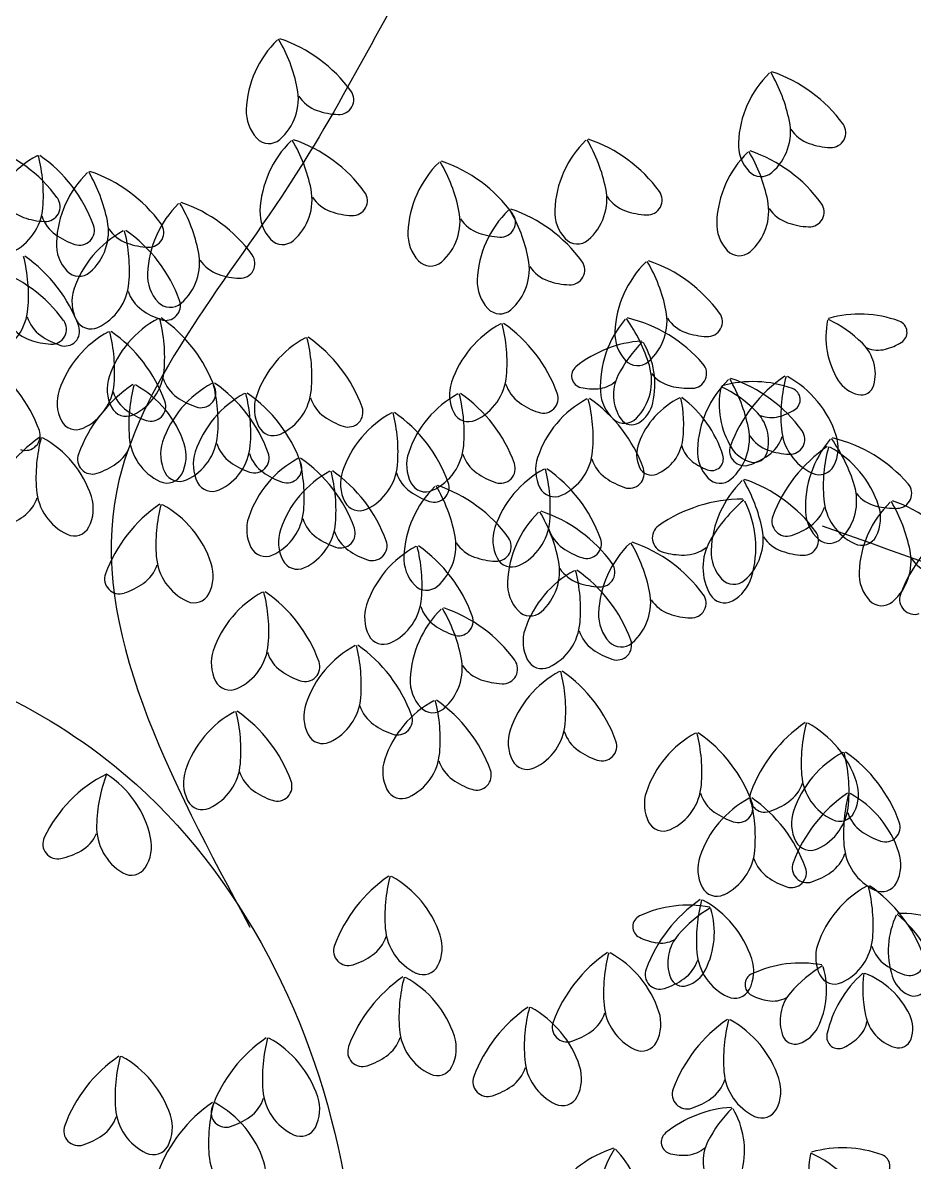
# Model space of a CAD drawing. Header units: millimetres. Extents: x 87938 to 265635, y 330093 to 434310.
# Drawn here: x 133716 to 134434, y 387982 to 388899 of the extents above; entities that cross this region are included whole.
import ezdxf

# ---------------------------------------------------------------- set-up
doc = ezdxf.new("R2010")
doc.units = ezdxf.units.MM

# ---------------------------------------------------------------- blocks, each defined once
blk = doc.blocks.new('A$C375B4AEE')
for centre, radius, start, end in [((5508.73, 7302.58), 83.66, 134.42454, 177.57232), ((5341.88, 7298.45), 126.82, 11.36043, 30.49322), ((5414.52, 7252.25), 117.21, 36.00495, 71.28068), ((5904.72, 7276.01), 83.66, 134.42454, 177.57232), ((5737.87, 7271.87), 126.82, 11.36042, 30.49322), ((5810.51, 7225.68), 117.21, 36.00493, 71.28068), ((5423.69, 7314.88), 43.37, 310.98196, 11.36043), ((5499.69, 7314.14), 11.93, 267.07529, 36.0051), ((5491.92, 7333.4), 29.57, 213.78339, 250.62307), ((5456.89, 7304.78), 31.77, 177.57225, 222.98777), ((5501.64, 7361.05), 58.87, 250.6231, 267.51029), ((5819.68, 7288.31), 43.37, 310.98192, 11.36044), ((5895.68, 7287.57), 11.93, 267.07549, 36.0051), ((5887.91, 7306.83), 29.57, 213.78339, 250.62307), ((5178.28, 7166.12), 117.21, 36.00495, 71.28067), ((5443.39, 7292.2), 13.32, 222.9877, 310.98187), ((5519.76, 7221.26), 83.66, 134.42454, 177.57232), ((5352.9, 7217.12), 126.82, 11.36043, 30.49322), ((5425.54, 7170.92), 117.21, 36.00495, 71.28068), ((5756.93, 7221.75), 83.66, 134.42454, 177.57232), ((5590.07, 7217.61), 126.82, 11.36042, 30.49322), ((5662.71, 7171.41), 117.21, 36.00493, 71.28068), ((5852.88, 7278.21), 31.77, 177.57225, 222.98777), ((5897.63, 7334.47), 58.87, 250.6231, 267.51029), ((5296.51, 7195.33), 83.66, 118.34453, 161.49243), ((5135.04, 7237.57), 126.82, 355.28042, 14.41331), ((5192.04, 7173.06), 117.21, 19.92504, 55.20071), ((5887.24, 7212.17), 83.66, 134.42454, 177.57232), ((5720.38, 7208.03), 126.82, 11.36042, 30.49322), ((5793.03, 7161.84), 117.21, 36.00493, 71.28068), ((5261.7, 7145.4), 117.21, 36.00494, 71.28067), ((5638.8, 7203.89), 83.66, 134.42454, 177.57232), ((5471.94, 7199.76), 126.82, 11.36043, 30.49322), ((5544.58, 7153.56), 117.21, 36.00493, 71.28068), ((5839.39, 7265.63), 13.32, 222.9877, 310.982), ((5355.92, 7195.74), 83.66, 134.42454, 177.57232), ((5189.06, 7191.6), 126.82, 11.36043, 30.49322), ((5434.71, 7233.56), 43.37, 310.98196, 11.36043), ((5510.71, 7232.82), 11.93, 267.07529, 36.0051), ((5671.89, 7234.05), 43.37, 310.98192, 11.36044), ((5747.88, 7233.31), 11.93, 267.07549, 36.0051), ((5255.68, 7247.28), 29.57, 213.78339, 250.62311), ((5263.45, 7228.02), 11.93, 267.07539, 36.00505), ((5429.25, 7170.71), 83.66, 134.42454, 177.57232), ((5262.39, 7166.57), 126.82, 11.36043, 30.49322), ((5335.03, 7120.37), 117.21, 36.00495, 71.28068), ((5502.94, 7252.08), 29.57, 213.78339, 250.62307), ((5740.11, 7252.57), 29.57, 213.78339, 250.62307), ((5802.2, 7224.47), 43.37, 310.98192, 11.36044), ((5878.2, 7223.73), 11.93, 267.07549, 36.0051), ((5218.2, 7230.7), 43.37, 294.90209, 355.28059), ((5288.89, 7229.6), 29.57, 197.70322, 234.54325), ((5467.91, 7223.46), 31.77, 177.57225, 222.98777), ((5512.66, 7279.72), 58.87, 250.6231, 267.51029), ((5553.75, 7216.19), 43.37, 310.98196, 11.36043), ((5694.62, 7165.45), 83.66, 134.42454, 177.57232), ((5629.75, 7215.45), 11.93, 267.07549, 36.0051), ((5527.76, 7161.31), 126.82, 11.36042, 30.49322), ((5600.4, 7115.12), 117.21, 36.00493, 71.28068), ((5705.08, 7223.94), 31.77, 177.57225, 222.98777), ((5749.83, 7280.21), 58.87, 250.6231, 267.51029), ((5870.43, 7242.99), 29.57, 213.78339, 250.62307), ((5265.4, 7274.92), 58.87, 250.62308, 267.51029), ((5291.02, 7208.94), 11.93, 250.9955, 19.92456), ((5270.87, 7208.04), 43.37, 310.98194, 11.36044), ((5346.87, 7207.3), 11.93, 267.07529, 36.0051), ((5621.98, 7234.72), 29.57, 213.78339, 250.62307), ((5835.4, 7214.37), 31.77, 177.57225, 222.98777), ((5880.15, 7270.63), 58.87, 250.6231, 267.51029), ((5305.89, 7253.47), 58.87, 234.54318, 251.43035), ((5365.8, 7134.82), 83.66, 118.34456, 161.49233), ((5339.1, 7226.56), 29.57, 213.78339, 250.62307), ((5204.33, 7177.06), 126.82, 355.28049, 14.41327), ((5261.33, 7112.55), 117.21, 19.92496, 55.20071), ((5454.42, 7210.88), 13.32, 222.9877, 310.98187), ((5586.95, 7206.09), 31.77, 177.57225, 222.98777), ((5631.7, 7262.36), 58.87, 250.6231, 267.51029), ((5691.59, 7211.37), 13.32, 222.9877, 310.982), ((5304.07, 7197.94), 31.77, 177.57225, 222.98775), ((5348.82, 7254.2), 58.87, 250.6231, 267.51029), ((5821.9, 7201.79), 13.32, 222.9877, 310.982), ((5123.1, 7156.37), 126.82, 355.28042, 14.41331), ((5180.11, 7091.86), 117.21, 19.92504, 55.20071), ((5344.2, 7183.01), 43.37, 310.98196, 11.36043), ((5412.43, 7201.53), 29.57, 213.78339, 250.62307), ((5420.2, 7182.27), 11.93, 267.07529, 36.0051), ((5573.46, 7193.51), 13.32, 222.9877, 310.98187), ((5609.58, 7177.75), 43.37, 310.98192, 11.36044), ((5685.58, 7177.01), 11.93, 267.07549, 36.0051), ((5805.36, 7123.77), 83.66, 134.42454, 177.57232), ((5638.5, 7119.63), 126.82, 11.36042, 30.49322), ((5711.14, 7073.44), 117.21, 36.00493, 71.28068), ((5183.37, 7067.43), 117.21, 36.00495, 71.28067), ((5290.58, 7185.36), 13.32, 222.98764, 310.98187), ((5377.4, 7172.91), 31.77, 177.57225, 222.98777), ((5677.8, 7196.27), 29.57, 213.78339, 250.62307), ((5287.49, 7170.2), 43.37, 294.90199, 355.28048), ((5422.15, 7229.17), 58.87, 250.6231, 267.51029), ((5642.78, 7167.65), 31.77, 177.57225, 222.98777), ((5687.53, 7223.91), 58.87, 250.6231, 267.51029), ((5316.59, 7151.29), 31.77, 161.49231, 206.90783), ((5358.18, 7169.09), 29.57, 197.70338, 234.54317), ((5363.91, 7160.33), 13.32, 222.9877, 310.98187), ((5360.31, 7148.43), 11.93, 250.99544, 19.92491), ((5206.27, 7149.5), 43.37, 294.90209, 355.28059), ((5276.96, 7148.4), 29.57, 197.70322, 234.54325), ((5394.15, 7064.48), 83.66, 118.34458, 161.49233), ((5375.18, 7192.96), 58.87, 234.54314, 251.43035), ((5232.67, 7106.71), 126.82, 355.28042, 14.41331), ((5289.68, 7042.21), 117.21, 19.92496, 55.20075), ((5629.28, 7155.07), 13.32, 222.9877, 310.982), ((5793.69, 7083.04), 83.66, 139.51571, 182.66358), ((5627.86, 7064.11), 126.82, 16.4517, 35.58445), ((5704.32, 7024.54), 117.21, 41.09621, 76.37193), ((5720.32, 7136.07), 43.37, 310.98192, 11.36044), ((5788.54, 7154.59), 29.57, 213.78339, 250.62307), ((5796.32, 7135.33), 11.93, 267.07549, 36.0051), ((5849.85, 7045.65), 101.45, 45.50617, 64.63895), ((5918.69, 7047.69), 93.77, 70.15067, 105.42638), ((5260.77, 7148.58), 29.57, 213.78339, 250.62311), ((5268.55, 7129.32), 11.93, 267.07539, 36.00505), ((5279.09, 7127.74), 11.93, 250.9955, 19.92456), ((5300.14, 7142.94), 13.32, 206.90771, 294.90201), ((5669.65, 7060.11), 83.66, 118.34458, 161.49233), ((5508.17, 7102.35), 126.82, 355.28042, 14.4133), ((5565.18, 7037.84), 117.21, 19.92496, 55.20076), ((5958.47, 7123.32), 66.93, 168.57024, 211.71799), ((5947.29, 7126.91), 9.54, 301.22118, 70.15083), ((5270.5, 7176.23), 58.87, 250.62308, 267.51029), ((5293.95, 7172.27), 58.87, 234.54318, 251.43035), ((5353.87, 7053.62), 83.66, 118.34456, 161.49233), ((5192.39, 7095.86), 126.82, 355.28049, 14.41327), ((5249.4, 7031.36), 117.21, 19.92496, 55.20071), ((5512.6, 7048.91), 83.66, 118.34458, 161.49233), ((5351.13, 7091.15), 126.82, 355.28049, 14.4133), ((5408.13, 7026.64), 117.21, 19.92497, 55.20075), ((5749.33, 7026.23), 93.77, 93.63959, 128.91535), ((5753.52, 7125.97), 31.77, 177.57225, 222.98777), ((5815.06, 7046.8), 101.45, 134.42703, 153.55984), ((5798.27, 7182.24), 58.87, 250.6231, 267.51029), ((5927.52, 7158.84), 47.1, 284.76876, 301.65598), ((5687.03, 7084.72), 66.93, 347.34795, 30.49576), ((5896.64, 7093.27), 34.69, 345.12767, 45.50619), ((5933.49, 7136.17), 23.65, 247.9292, 284.76879), ((5148.43, 7007.85), 117.21, 19.92497, 55.2007), ((5740.02, 7113.39), 13.32, 222.9877, 310.982), ((5783.66, 7093.75), 11.93, 272.16668, 41.09577), ((5315.84, 7099.85), 43.37, 294.902, 355.28059), ((5591.34, 7095.49), 43.37, 294.90199, 355.28059), ((5696.42, 7091.77), 9.54, 128.91528, 257.8448), ((5755.28, 7076.52), 34.69, 153.5598, 213.93834), ((5707.9, 7087.74), 43.37, 316.07318, 16.45177), ((5774.21, 7112.24), 29.57, 218.87448, 255.71437), ((5924.71, 6994.86), 117.21, 124.40989, 159.68567), ((5982.16, 7058.98), 126.82, 165.19739, 184.33018), ((5820.4, 7017.84), 83.66, 18.11828, 61.26612), ((5399.99, 6988.14), 117.21, 124.40991, 159.68568), ((5275.56, 7089), 43.37, 294.90199, 355.28048), ((5344.94, 7080.95), 31.77, 161.49233, 206.90784), ((5457.43, 7052.26), 126.82, 165.1974, 184.33018), ((5295.67, 7011.11), 83.66, 18.11828, 61.2661), ((5437.14, 7012.07), 83.66, 118.34458, 161.49233), ((5386.53, 7098.75), 29.57, 197.70322, 234.54306), ((5388.66, 7078.09), 11.93, 250.99547, 19.92529), ((5275.67, 7054.31), 126.82, 355.28049, 14.41331), ((5332.67, 6989.8), 117.21, 19.92497, 55.2007), ((5620.44, 7076.58), 31.77, 161.49231, 206.90783), ((5662.03, 7094.39), 29.57, 197.70353, 234.54308), ((5704.68, 7128.41), 47.1, 257.40999, 274.29716), ((5706.43, 7105.03), 23.65, 274.29717, 311.13694), ((5781.44, 7140.64), 58.87, 255.71431, 272.60155), ((5871.73, 7029.09), 83.66, 134.4245, 177.57227), ((5872.53, 7069.04), 66.93, 168.57024, 211.71799), ((5763.92, 6991.37), 101.45, 45.50617, 64.63895), ((5832.76, 6993.41), 93.77, 70.15067, 105.42638), ((5704.87, 7024.95), 126.82, 11.36046, 30.49319), ((5777.51, 6978.76), 117.21, 36.00495, 71.28066), ((5923.16, 7101.49), 25.42, 211.71799, 257.13342), ((5919.87, 7087.1), 10.66, 257.13363, 345.12756), ((5304.66, 7070.1), 31.77, 161.49233, 206.90783), ((5346.25, 7087.9), 29.57, 197.70338, 234.54317), ((5403.53, 7122.62), 58.87, 234.54309, 251.43035), ((5463.44, 7003.97), 83.66, 118.34456, 161.49233), ((5301.96, 7046.21), 126.82, 355.28049, 14.41327), ((5358.97, 6981.7), 117.21, 19.92496, 55.20071), ((5463.4, 7065.38), 31.77, 161.49233, 206.90783), ((5434.3, 7084.28), 43.37, 294.90201, 355.28059), ((5504.98, 7083.18), 29.57, 197.70351, 234.54308), ((5635.17, 7003.61), 83.66, 118.34458, 161.49233), ((5473.69, 7045.85), 126.82, 355.28049, 14.4133), ((5530.7, 6981.34), 117.21, 19.92496, 55.20071), ((5738.94, 6999.61), 83.66, 118.34456, 161.49232), ((5664.16, 7073.73), 11.93, 250.99557, 19.92527), ((5577.46, 7041.85), 126.82, 355.28049, 14.41327), ((5634.47, 6977.34), 117.21, 19.92497, 55.2007), ((5741.86, 7080.62), 31.77, 182.66365, 228.07889), ((5803.5, 7014.03), 66.93, 116.13139, 159.27917), ((5675.72, 7052.78), 101.45, 353.06726, 12.20006), ((5719.3, 6999.45), 93.77, 17.71175, 52.98748), ((5861.36, 7072.63), 9.54, 301.22118, 70.15083), ((5328.49, 7072.6), 13.32, 206.90799, 294.90205), ((5363.24, 7111.77), 58.87, 234.54314, 251.43035), ((5348.38, 7067.24), 11.93, 250.99544, 19.92491), ((5507.12, 7062.52), 11.93, 250.99547, 19.92527), ((5679.03, 7118.25), 58.87, 234.54309, 251.43035), ((5727.53, 7075.63), 25.42, 301.93259, 347.34791), ((5810.71, 7039), 34.69, 345.12767, 45.50619), ((5841.59, 7104.56), 47.1, 284.76876, 301.65598), ((5288.21, 7061.75), 13.32, 206.90767, 294.90201), ((5521.98, 7107.05), 58.87, 234.54309, 251.43035), ((5581.89, 6988.4), 83.66, 118.34456, 161.49233), ((5420.42, 7030.64), 126.82, 355.28049, 14.41327), ((5477.42, 6966.13), 117.21, 19.92496, 55.20071), ((5603.99, 7068.24), 13.32, 206.90802, 294.90201), ((5729.54, 7066.9), 13.32, 228.07898, 316.07326), ((5735.34, 7063.1), 10.66, 213.93814, 301.93243), ((5847.56, 7081.89), 23.65, 247.9292, 284.76879), ((5247.41, 7043.73), 11.93, 250.99535, 19.92491), ((5446.95, 7057.03), 13.32, 206.90798, 294.90209), ((5786.68, 7041.39), 43.37, 310.98196, 11.36054), ((5898.94, 7052.68), 43.37, 184.33017, 244.70868), ((5862.68, 7040.65), 11.93, 267.07531, 36.0051), ((5325.28, 6945.63), 117.21, 124.40991, 159.68568), ((5382.72, 7009.75), 126.82, 165.1974, 184.33018), ((5220.96, 6968.61), 83.66, 18.11828, 61.2661), ((5303.53, 7045.33), 29.57, 305.06743, 341.90734), ((5374.22, 7045.95), 43.37, 184.33018, 244.70865), ((5387.94, 7028.54), 31.77, 161.49233, 206.90784), ((5344.99, 7027.25), 31.77, 332.7028, 18.11842), ((5358.83, 7047.45), 43.37, 294.902, 355.28059), ((5429.52, 7046.34), 29.57, 197.70351, 234.54308), ((5764.68, 7028.72), 25.42, 159.27912, 204.69446), ((5742, 7044.73), 34.69, 292.6888, 353.06731), ((5854.91, 7059.91), 29.57, 213.78352, 250.62302), ((5828.25, 7052.06), 29.57, 305.06747, 341.90732), ((5958.72, 6986.41), 83.66, 139.51579, 182.66358), ((5792.89, 6967.48), 126.82, 16.45169, 35.58449), ((5869.35, 6927.91), 117.21, 41.09617, 76.37194), ((5869.71, 7033.98), 31.77, 332.70281, 18.11841), ((5301.25, 7024.69), 11.93, 159.68544, 288.61526), ((5414.23, 7020.44), 31.77, 161.49231, 206.90783), ((5385.13, 7039.34), 43.37, 294.90199, 355.28048), ((5455.82, 7038.24), 29.57, 197.70338, 234.54317), ((5431.65, 7025.68), 11.93, 250.99547, 19.92527), ((5585.96, 7020.08), 31.77, 161.49233, 206.90783), ((5556.86, 7038.99), 43.37, 294.90201, 355.28059), ((5627.55, 7037.88), 29.57, 197.70353, 234.54308), ((5660.63, 7034.98), 43.37, 294.90204, 355.28048), ((5798.47, 7041.66), 23.65, 195.49025, 232.32989), ((5819.88, 7031.29), 31.77, 177.5724, 222.98777), ((5799.54, 7025.08), 9.54, 248.78208, 17.71163), ((5825.98, 7031.42), 11.93, 159.68548, 288.61516), ((5837.22, 7047.22), 25.42, 211.71799, 257.13342), ((5811.41, 7076.04), 58.87, 288.18028, 305.06753), ((5833.94, 7032.83), 10.66, 257.13363, 345.12756), ((5864.63, 7087.56), 58.87, 250.6231, 267.51029), ((5958.81, 6938.13), 117.21, 124.40989, 159.68567), ((6016.25, 7002.25), 126.82, 165.19739, 184.33018), ((5854.49, 6961.11), 83.66, 18.11828, 61.26612), ((5286.69, 7069.32), 58.87, 288.1803, 305.06754), ((5446.52, 7070.21), 58.87, 234.54309, 251.43035), ((5506.43, 6951.57), 83.66, 118.34456, 161.49233), ((5457.95, 7017.58), 11.93, 250.99544, 19.92491), ((5344.96, 6993.81), 126.82, 355.28049, 14.41327), ((5401.96, 6929.3), 117.21, 19.92496, 55.20071), ((5503.59, 7023.78), 43.37, 294.90199, 355.28048), ((5629.68, 7017.22), 11.93, 250.99557, 19.92527), ((5689.73, 7016.08), 31.77, 161.49231, 206.90783), ((5731.32, 7033.88), 29.57, 197.70338, 234.5431), ((5751.27, 7022.55), 10.66, 204.69443, 292.6889), ((5812.79, 7060.22), 47.1, 232.32996, 249.21717), ((5886.11, 7025.52), 13.32, 244.70857, 332.70275), ((5361.38, 7018.79), 13.32, 244.70849, 332.70271), ((5371.48, 7020.19), 13.32, 206.908, 294.90205), ((5472.82, 7062.11), 58.87, 234.54314, 251.43035), ((5532.01, 6941.35), 83.66, 118.34458, 161.49233), ((5370.53, 6983.59), 126.82, 355.28049, 14.4133), ((5427.53, 6919.08), 117.21, 19.92497, 55.2007), ((5532.69, 7004.87), 31.77, 161.49231, 206.90783), ((5574.27, 7022.67), 29.57, 197.70338, 234.54317), ((5644.55, 7061.75), 58.87, 234.54309, 251.43035), ((5704.46, 6943.11), 83.66, 118.34456, 161.49232), ((5542.98, 6985.35), 126.82, 355.28049, 14.41327), ((5599.99, 6920.84), 117.21, 19.92497, 55.2007), ((5748.32, 7057.75), 58.87, 234.54314, 251.43035), ((5733.45, 7013.22), 11.93, 250.99544, 19.92498), ((5806.39, 7018.71), 13.32, 222.98795, 310.98187), ((5299.51, 7003.45), 43.37, 184.33018, 244.70865), ((5397.78, 7012.09), 13.32, 206.90771, 294.90201), ((5635.49, 6942.96), 83.66, 134.4245, 177.57227), ((5569.51, 7011.73), 13.32, 206.90798, 294.90209), ((5576.41, 7002.01), 11.93, 250.99544, 19.92491), ((5468.63, 6938.83), 126.82, 11.36046, 30.49325), ((5541.27, 6892.63), 117.21, 36.00494, 71.28067), ((5673.28, 7007.73), 13.32, 206.90764, 294.90217), ((5882.75, 6947.76), 83.66, 134.4245, 177.57227), ((5715.89, 6943.63), 126.82, 11.36046, 30.49325), ((5788.53, 6897.43), 117.21, 36.00495, 71.28068), ((5872.93, 6991.11), 43.37, 316.07322, 16.45167), ((5948.69, 6997.12), 11.93, 272.16648, 41.09622), ((5228.82, 7002.83), 29.57, 305.06742, 341.90734), ((5270.28, 6984.74), 31.77, 332.7028, 18.11842), ((5516.24, 6996.52), 13.32, 206.90771, 294.90201), ((5591.27, 7046.54), 58.87, 234.54314, 251.43035), ((5824.41, 6875.31), 117.21, 89.87295, 125.14869), ((5908.08, 6895.56), 126.82, 130.66039, 149.79321), ((5751.5, 6953.38), 83.66, 343.58128, 26.72912), ((5933.04, 6995.95), 43.37, 184.33017, 244.70868), ((5939.24, 7015.61), 29.57, 218.8746, 255.71433), ((5834.93, 6926.26), 126.82, 11.36046, 30.49325), ((5907.57, 6880.07), 117.21, 36.00493, 71.28068), ((5421.77, 6891.74), 117.21, 124.40991, 159.68568), ((5479.22, 6955.86), 126.82, 165.1974, 184.33018), ((5317.46, 6914.72), 83.66, 18.11828, 61.2661), ((5428.12, 6986.94), 43.37, 294.90199, 355.28048), ((5718.91, 6922.25), 83.66, 134.4245, 177.57227), ((5552.05, 6918.11), 126.82, 11.36046, 30.49325), ((5624.69, 6871.91), 117.21, 36.00495, 71.28068), ((5906.89, 6983.99), 31.77, 182.6635, 228.07899), ((5862.35, 6995.33), 29.57, 305.06747, 341.90732), ((6001.79, 6930.4), 83.66, 134.4245, 177.57227), ((5946.47, 7044.01), 58.87, 255.71437, 272.60151), ((5903.81, 6977.24), 31.77, 332.70281, 18.11841), ((5211.98, 7026.81), 58.87, 288.1803, 305.06754), ((5457.23, 6968.04), 31.77, 161.49231, 206.90783), ((5498.81, 6985.84), 29.57, 197.70338, 234.54317), ((5453.7, 6976.73), 43.37, 294.90201, 355.28059), ((5626.15, 6978.48), 43.37, 294.90204, 355.28048), ((5860.07, 6974.68), 11.93, 159.68548, 288.61516), ((5286.67, 6976.28), 13.32, 244.70851, 332.70271), ((5482.8, 6957.82), 31.77, 161.49233, 206.90783), ((5524.38, 6975.62), 29.57, 197.70351, 234.54308), ((5500.94, 6965.18), 11.93, 250.99544, 19.92491), ((5550.45, 6955.26), 43.37, 310.98194, 11.36054), ((5655.25, 6959.58), 31.77, 161.49231, 206.90783), ((5696.84, 6977.38), 29.57, 197.70338, 234.5431), ((5763.79, 6961.4), 11.93, 125.14876, 254.07822), ((5797.71, 6960.06), 43.37, 310.98196, 11.36054), ((5845.51, 7019.31), 58.87, 288.18028, 305.06753), ((5873.71, 6959.32), 11.93, 267.07531, 36.0051), ((6061.55, 6875.17), 117.21, 124.40989, 159.68567), ((5440.77, 6959.69), 13.32, 206.90771, 294.90201), ((5515.81, 7009.71), 58.87, 234.54314, 251.43035), ((5601.3, 6880.85), 83.66, 118.34457, 161.49235), ((5526.52, 6954.96), 11.93, 250.99547, 19.92527), ((5439.82, 6923.09), 126.82, 355.28049, 14.41327), ((5496.82, 6858.58), 117.21, 19.92498, 55.20072), ((5618.67, 6973.78), 29.57, 213.78352, 250.62302), ((5626.45, 6954.52), 11.93, 267.07531, 36.0051), ((5698.97, 6956.72), 11.93, 250.99544, 19.92498), ((5792.24, 6897.22), 83.66, 134.4245, 177.57227), ((5625.38, 6893.08), 126.82, 11.36046, 30.49325), ((5698.02, 6846.88), 117.21, 36.00495, 71.28068), ((5777.37, 6977.12), 29.57, 270.5305, 307.3701), ((5835.96, 6937.55), 43.37, 149.79323, 210.17164), ((5865.93, 6978.58), 29.57, 213.78352, 250.62302), ((5894.56, 6970.27), 13.32, 228.07885, 316.07338), ((5920.2, 6968.78), 13.32, 244.70857, 332.70275), ((5396, 6949.56), 43.37, 184.33018, 244.70865), ((5541.38, 6999.49), 58.87, 234.54309, 251.43035), ((5583.64, 6945.16), 31.77, 177.5724, 222.98775), ((5628.39, 7001.43), 58.87, 250.6231, 267.51029), ((5638.8, 6951.23), 13.32, 206.90764, 294.90217), ((5713.84, 7001.25), 58.87, 234.54314, 251.43035), ((5777.1, 7006.42), 58.87, 253.64335, 270.53052), ((5830.91, 6949.96), 31.77, 177.5724, 222.98777), ((5875.66, 7006.23), 58.87, 250.6231, 267.51029), ((5916.75, 6942.7), 43.37, 310.98192, 11.36055), ((5984.97, 6961.22), 29.57, 213.78352, 250.62302), ((5325.31, 6948.94), 29.57, 305.06743, 341.90734), ((5366.77, 6930.86), 31.77, 332.7028, 18.11842), ((5466.35, 6949.47), 13.32, 206.90798, 294.90209), ((5633.87, 6934.55), 43.37, 310.98196, 11.36054), ((5702.09, 6953.07), 29.57, 213.78352, 250.62302), ((5624.32, 6839.06), 117.21, 19.92496, 55.20071), ((5709.87, 6933.81), 11.93, 267.07531, 36.0051), ((5323.04, 6928.29), 11.93, 159.68544, 288.61526), ((5728.79, 6861.33), 83.66, 118.34458, 161.49233), ((5567.32, 6903.57), 126.82, 355.28049, 14.4133), ((5817.41, 6937.38), 13.32, 222.98795, 310.98187), ((5801.27, 6938.71), 31.77, 298.16595, 343.5814), ((5949.95, 6932.6), 31.77, 177.5724, 222.98777), ((5308.48, 6972.92), 58.87, 288.18029, 305.06755), ((5477.94, 6844), 83.66, 118.34458, 161.49233), ((5316.47, 6886.24), 126.82, 355.28049, 14.41331), ((5373.47, 6821.74), 117.21, 19.92497, 55.2007), ((5570.15, 6932.58), 13.32, 222.98789, 310.98187), ((5667.07, 6924.44), 31.77, 177.5724, 222.98777), ((5711.82, 6980.71), 58.87, 250.6231, 267.51029), ((5707.2, 6909.52), 43.37, 310.98196, 11.36054), ((5383.17, 6922.4), 13.32, 244.70849, 332.70271), ((5522.99, 6916.22), 43.37, 294.90201, 355.28048), ((5775.42, 6928.04), 29.57, 213.78352, 250.62302), ((5783.2, 6908.78), 11.93, 267.07531, 36.0051), ((5809.98, 6922.45), 13.32, 210.17145, 298.16605), ((5936.45, 6920.02), 13.32, 222.98795, 310.982), ((5962.81, 6911.72), 11.93, 159.68548, 288.61516), ((5552.09, 6897.32), 31.77, 161.49238, 206.90776), ((5640.58, 6844.27), 83.66, 134.4245, 177.57227), ((5593.67, 6915.12), 29.57, 197.70338, 234.54312), ((5473.73, 6840.13), 126.82, 11.36046, 30.49325), ((5546.37, 6793.94), 117.21, 36.00494, 71.28067), ((5653.57, 6911.86), 13.32, 222.98795, 310.98187), ((5740.4, 6899.41), 31.77, 177.5724, 222.98777), ((5785.15, 6955.68), 58.87, 250.6231, 267.51029), ((5610.67, 6938.99), 58.87, 234.54314, 251.43034), ((5595.81, 6894.46), 11.93, 250.99544, 19.92491), ((5650.49, 6896.7), 43.37, 294.90199, 355.28059), ((5535.64, 6888.97), 13.32, 206.90787, 294.90194), ((5679.59, 6877.8), 31.77, 161.49231, 206.90783), ((5721.17, 6895.6), 29.57, 197.70353, 234.54308), ((5399.63, 6879.38), 43.37, 294.90201, 355.28059), ((5552.36, 6800.99), 83.66, 118.34458, 161.49233), ((5390.89, 6843.23), 126.82, 355.28049, 14.4133), ((5447.89, 6778.72), 117.21, 19.92497, 55.2007), ((5738.17, 6919.47), 58.87, 234.54309, 251.43035), ((5726.9, 6886.83), 13.32, 222.98795, 310.98187), ((5723.31, 6874.94), 11.93, 250.99557, 19.92527), ((5428.74, 6860.48), 31.77, 161.49233, 206.90784), ((5470.32, 6878.28), 29.57, 197.70351, 234.54308), ((5555.54, 6856.57), 43.37, 310.98194, 11.36054), ((5631.54, 6855.83), 11.93, 267.07531, 36.0051), ((5663.14, 6869.45), 13.32, 206.90802, 294.90201), ((5487.32, 6902.15), 58.87, 234.54309, 251.43035), ((5472.46, 6857.62), 11.93, 250.99547, 19.92527), ((5623.77, 6875.09), 29.57, 213.78352, 250.62302), ((5716.86, 6780.13), 83.66, 118.34458, 161.49233), ((5555.38, 6822.37), 126.82, 355.28049, 14.4133), ((5612.39, 6757.86), 117.21, 19.92496, 55.20071), ((5412.29, 6852.13), 13.32, 206.908, 294.90209), ((5588.74, 6846.47), 31.77, 177.5724, 222.98775), ((5633.49, 6902.73), 58.87, 250.6231, 267.51029), ((5503.16, 6817.46), 31.77, 161.49233, 206.90783), ((5474.05, 6836.36), 43.37, 294.90201, 355.28059), ((5544.74, 6835.26), 29.57, 197.70351, 234.54308), ((5615.89, 6756.63), 83.66, 118.34458, 161.49233), ((5454.41, 6798.87), 126.82, 355.28049, 14.4133), ((5511.42, 6734.36), 117.21, 19.92496, 55.20071), ((5455.5, 6747.76), 83.66, 118.34458, 161.49233), ((5294.03, 6790), 126.82, 355.28049, 14.41331), ((5351.03, 6725.49), 117.21, 19.92497, 55.2007), ((5546.88, 6814.6), 11.93, 250.99547, 19.92527), ((5575.24, 6833.89), 13.32, 222.98789, 310.98187), ((5561.74, 6859.13), 58.87, 234.54309, 251.43035), ((5638.55, 6815.5), 43.37, 294.90199, 355.28059), ((5941.03, 6715.92), 117.21, 124.40989, 159.68567), ((5998.47, 6780.04), 126.82, 165.19739, 184.33018), ((5836.71, 6738.9), 83.66, 18.11828, 61.26612), ((5486.7, 6809.11), 13.32, 206.90798, 294.90209), ((5667.65, 6796.6), 31.77, 161.49231, 206.90783), ((5709.24, 6814.4), 29.57, 197.70353, 234.54308), ((5711.37, 6793.74), 11.93, 250.99557, 19.92527), ((5826.43, 6730.48), 83.66, 118.34458, 161.49233), ((5664.96, 6772.72), 126.82, 355.28049, 14.4133), ((5721.96, 6708.21), 117.21, 19.92496, 55.20071), ((5726.24, 6838.27), 58.87, 234.54309, 251.43035), ((5944.89, 6714.91), 83.66, 118.34458, 161.49233), ((5783.41, 6757.15), 126.82, 355.28049, 14.4133), ((5840.42, 6692.64), 117.21, 19.92497, 55.20071), ((5377.19, 6783.13), 43.37, 294.902, 355.28059), ((5566.68, 6773.1), 31.77, 161.49233, 206.90783), ((5537.58, 6792), 43.37, 294.90201, 355.28059), ((5608.27, 6790.9), 29.57, 197.70353, 234.54308), ((5651.2, 6788.25), 13.32, 206.90802, 294.90201), ((5361.96, 6672.98), 109.93, 116.63677, 154.62195), ((5431.5, 6726.92), 126.82, 159.54463, 178.6774), ((5268.63, 6702.84), 81.35, 12.15552, 57.22293), ((5406.3, 6764.23), 31.77, 161.49233, 206.90784), ((5447.88, 6782.03), 29.57, 197.70351, 234.54308), ((5610.4, 6770.24), 11.93, 250.99557, 19.92527), ((5915.26, 6773.74), 43.37, 184.33017, 244.70868), ((5450.02, 6761.37), 11.93, 250.99547, 19.92527), ((5625.27, 6814.77), 58.87, 234.54309, 251.43035), ((5748.13, 6765.85), 43.37, 294.90199, 355.28059), ((5844.56, 6773.12), 29.57, 305.06747, 341.90732), ((5886.03, 6755.03), 31.77, 332.70281, 18.11841), ((5464.88, 6805.9), 58.87, 234.54309, 251.43035), ((5550.23, 6764.75), 13.32, 206.90798, 294.90209), ((5777.23, 6746.95), 31.77, 161.49231, 206.90783), ((5818.81, 6764.75), 29.57, 197.70353, 234.54308), ((5842.29, 6752.47), 11.93, 159.68548, 288.61516), ((5707.95, 6720.31), 126.82, 355.28049, 14.4133), ((5764.95, 6655.8), 117.21, 19.92496, 55.20071), ((5975.12, 6659.18), 117.21, 124.40989, 159.68567), ((6032.56, 6723.3), 126.82, 165.19739, 184.33018), ((5870.8, 6682.16), 83.66, 18.11828, 61.26612), ((5389.84, 6755.88), 13.32, 206.908, 294.90205), ((5869.43, 6678.07), 83.66, 118.34458, 161.49233), ((5820.95, 6744.09), 11.93, 250.99557, 19.92527), ((5827.73, 6797.1), 58.87, 288.18028, 305.06753), ((5866.58, 6750.28), 43.37, 294.90199, 355.28059), ((5835.81, 6788.62), 58.87, 234.54309, 251.43035), ((5895.68, 6731.38), 31.77, 161.49231, 206.90783), ((5902.42, 6746.57), 13.32, 244.70857, 332.70275), ((5937.27, 6749.18), 29.57, 197.70353, 234.54301), ((5348.07, 6728.84), 43.37, 178.67729, 239.05587), ((5760.78, 6738.6), 13.32, 206.90802, 294.90201), ((5954.27, 6773.05), 58.87, 234.54309, 251.43035), ((5939.4, 6728.52), 11.93, 250.99557, 19.92534), ((5273.36, 6714.87), 11.93, 154.0327, 282.96243), ((5277.66, 6735.19), 29.57, 299.41471, 336.25444), ((5317.14, 6713.11), 31.77, 327.05, 12.4654), ((5879.23, 6723.03), 13.32, 206.90802, 294.90201), ((5263.27, 6760.72), 58.87, 282.52755, 299.41474), ((5791.12, 6713.45), 43.37, 294.90199, 355.28059), ((5878.66, 6716.38), 29.57, 305.06747, 341.90732), ((5949.35, 6717), 43.37, 184.33017, 244.70868), ((5920.12, 6698.3), 31.77, 332.70281, 18.11841), ((5820.22, 6694.54), 31.77, 161.49231, 206.90783), ((5861.8, 6712.35), 29.57, 197.70353, 234.54308), ((5876.38, 6695.74), 11.93, 159.68548, 288.61516), ((5332.62, 6703.08), 13.32, 239.05571, 327.04989), ((5606.01, 6592.42), 117.21, 124.40991, 159.68568), ((5663.45, 6656.54), 126.82, 165.1974, 184.33018), ((5501.7, 6615.4), 83.66, 18.11828, 61.26609), ((5878.8, 6736.21), 58.87, 234.54309, 251.43035), ((5863.94, 6691.69), 11.93, 250.99557, 19.92527), ((5861.82, 6740.37), 58.87, 288.18028, 305.06753), ((5803.77, 6686.2), 13.32, 206.90802, 294.90201), ((5964.29, 6607.35), 83.66, 118.34458, 161.49233), ((5802.81, 6649.59), 126.82, 355.28049, 14.4133), ((5859.82, 6585.09), 117.21, 19.92497, 55.2007), ((5936.52, 6689.84), 13.32, 244.70857, 332.70275), ((5856.74, 6573.39), 117.21, 124.40991, 159.68568), ((5914.18, 6637.51), 126.82, 165.19739, 184.33018), ((5752.42, 6596.37), 83.66, 18.11828, 61.26609), ((5781.04, 6571.91), 93.77, 79.54262, 114.81836), ((5849.8, 6575.84), 101.45, 120.33005, 139.46286), ((5734.86, 6643.81), 66.93, 333.25102, 16.39883), ((5745.69, 6648.36), 9.54, 114.81832, 243.74813), ((6008.62, 6628.87), 66.93, 154.4733, 197.62104), ((5884.36, 6580), 101.45, 31.40914, 50.54194), ((5951.62, 6565.2), 93.77, 56.05367, 91.32939), ((5580.24, 6650.24), 43.37, 184.33018, 244.70865), ((5799.06, 6619.23), 34.69, 139.4629, 199.84129), ((5507.27, 6628.97), 11.93, 159.68544, 288.61526), ((5509.55, 6649.62), 29.57, 305.06741, 341.90733), ((5551.01, 6631.54), 31.77, 332.70281, 18.11841), ((5762.62, 6681.88), 47.1, 243.31296, 260.20019), ((5758.63, 6658.78), 23.65, 260.20025, 297.04004), ((5915.08, 6623.83), 31.77, 161.49231, 206.90783), ((5885.98, 6642.73), 43.37, 294.90199, 355.28059), ((5956.67, 6641.63), 29.57, 197.70353, 234.54301), ((5492.71, 6673.6), 58.87, 288.1803, 305.06755), ((5782.03, 6530.88), 117.21, 124.40991, 159.68568), ((5839.47, 6595), 126.82, 165.19739, 184.33018), ((5677.71, 6553.86), 83.66, 18.11828, 61.26609), ((5830.97, 6631.21), 43.37, 184.33018, 244.70863), ((5958.8, 6620.97), 11.93, 250.99557, 19.92534), ((5567.41, 6623.07), 13.32, 244.70849, 332.70271), ((5760.28, 6630.59), 29.57, 305.06741, 341.90735), ((5801.74, 6612.51), 31.77, 332.70281, 18.11841), ((5871.35, 6525.28), 93.77, 79.54262, 114.81836), ((5940.11, 6529.21), 101.45, 120.33005, 139.46286), ((5825.17, 6597.18), 66.93, 333.25102, 16.39883), ((5973.67, 6665.5), 58.87, 234.54309, 251.43035), ((5617.39, 6511.14), 117.21, 124.40991, 159.68568), ((5674.84, 6575.26), 126.82, 165.1974, 184.33018), ((5513.08, 6534.12), 83.66, 18.11828, 61.26609), ((5758, 6609.94), 11.93, 159.68548, 288.61535), ((5743.44, 6654.57), 58.87, 288.18028, 305.06753), ((5776.45, 6611.08), 10.66, 199.84165, 287.83562), ((5771.93, 6625.13), 25.42, 287.83564, 333.25091), ((5836, 6601.73), 9.54, 114.81832, 243.74813), ((5898.63, 6615.48), 13.32, 206.90802, 294.90201), ((5983.86, 6541.13), 93.77, 131.98151, 167.25725), ((6022.65, 6598.03), 101.45, 172.76891, 191.90173), ((5898.71, 6548.35), 66.93, 25.68991, 68.83769), ((5969.06, 6616.3), 25.42, 197.62094, 243.03656), ((5818.13, 6604.04), 13.32, 244.70857, 332.70275), ((5962.37, 6603.15), 10.66, 243.03669, 331.03114), ((5852.93, 6635.25), 47.1, 243.31296, 260.20019), ((5848.94, 6612.15), 23.65, 260.20025, 297.04004), ((5889.37, 6572.6), 34.69, 139.4629, 199.84129), ((5718.2, 6486.96), 117.21, 124.40991, 159.68568), ((5775.64, 6551.07), 126.82, 165.19739, 184.33018), ((5613.89, 6509.93), 83.66, 18.11828, 61.26609), ((5685.57, 6588.08), 29.57, 305.06741, 341.90735), ((5756.26, 6588.7), 43.37, 184.33018, 244.70863), ((5727.03, 6570), 31.77, 332.70281, 18.11841), ((5683.29, 6567.44), 11.93, 159.68548, 288.61535), ((5878.53, 6477), 117.21, 124.40991, 159.68568), ((5935.97, 6541.12), 126.82, 165.19739, 184.33018), ((5774.21, 6499.97), 83.66, 18.11828, 61.26609), ((5901.33, 6576.32), 23.65, 312.63914, 349.47871), ((5957.33, 6584.26), 34.69, 191.9017, 252.28014), ((5936.12, 6566.35), 25.42, 340.2744, 25.68976), ((5520.93, 6568.34), 29.57, 305.06741, 341.90733), ((5591.62, 6568.96), 43.37, 184.33018, 244.70865), ((5562.39, 6550.26), 31.77, 332.70281, 18.11841), ((5668.73, 6612.07), 58.87, 288.18028, 305.06753), ((5866.76, 6564.45), 10.66, 199.84165, 287.83562), ((5862.24, 6578.5), 25.42, 287.83564, 333.25091), ((5901.71, 6559.71), 9.54, 167.25726, 296.18707), ((5507.49, 6462.23), 117.21, 124.40991, 159.68568), ((5564.93, 6526.35), 126.82, 165.1974, 184.33018), ((5403.17, 6485.21), 83.66, 18.11828, 61.26609), ((5518.66, 6547.7), 11.93, 159.68544, 288.61526), ((5743.43, 6561.54), 13.32, 244.70857, 332.70275), ((5885.45, 6593.56), 47.1, 295.75189, 312.63905), ((5950.01, 6561.37), 10.66, 252.28018, 340.27403), ((5388.93, 6447.47), 117.21, 124.40991, 159.68568), ((5446.37, 6511.59), 126.82, 165.1974, 184.33018), ((5284.61, 6470.45), 83.66, 18.11828, 61.2661), ((5504.1, 6592.33), 58.87, 288.1803, 305.06755), ((5692.43, 6544.77), 43.37, 184.33018, 244.70863), ((5578.79, 6541.8), 13.32, 244.70849, 332.70275), ((5621.74, 6544.15), 29.57, 305.06741, 341.90735), ((5663.2, 6526.07), 31.77, 332.70281, 18.11841), ((5619.46, 6523.51), 11.93, 159.68548, 288.61535), ((5782.06, 6534.19), 29.57, 305.06741, 341.90735), ((5852.76, 6534.81), 43.37, 184.33018, 244.70863), ((5823.53, 6516.11), 31.77, 332.70281, 18.11841), ((5481.72, 6520.05), 43.37, 184.33018, 244.70865), ((5604.9, 6568.14), 58.87, 288.18028, 305.06753), ((5779.79, 6513.55), 11.93, 159.68548, 288.61535), ((5464.14, 6410.12), 117.21, 124.40991, 159.68568), ((5521.58, 6474.24), 126.82, 165.1974, 184.33018), ((5359.82, 6433.1), 83.66, 18.11828, 61.2661), ((5411.02, 6519.43), 29.57, 305.06741, 341.90733), ((5452.49, 6501.35), 31.77, 332.7028, 18.11842), ((5679.6, 6517.61), 13.32, 244.70857, 332.70275), ((5765.23, 6558.18), 58.87, 288.18028, 305.06753), ((5292.47, 6504.67), 29.57, 305.06743, 341.90734), ((5363.16, 6505.29), 43.37, 184.33018, 244.70865), ((5333.93, 6486.59), 31.77, 332.7028, 18.11842), ((5408.75, 6498.79), 11.93, 159.68544, 288.61526), ((5394.19, 6543.42), 58.87, 288.1803, 305.06755), ((5821.47, 6409.29), 93.77, 93.63959, 128.91534), ((5887.2, 6429.86), 101.45, 134.42708, 153.55987), ((5759.17, 6467.78), 66.93, 347.34796, 30.49576), ((5839.92, 6507.65), 13.32, 244.70857, 332.70275), ((5290.19, 6484.03), 11.93, 159.68544, 288.61526), ((5468.88, 6492.89), 13.32, 244.70849, 332.70271), ((5275.63, 6528.65), 58.87, 288.1803, 305.06754), ((5768.56, 6474.83), 9.54, 128.91516, 257.84503), ((5350.32, 6478.13), 13.32, 244.70849, 332.70271), ((5751.07, 6377.95), 96.9, 108.32995, 143.60567), ((5811.38, 6415.73), 104.84, 149.1174, 168.25018), ((5673.47, 6420.08), 69.16, 2.03833, 45.18609), ((5778.57, 6488.09), 23.65, 274.29717, 311.137), ((5827.42, 6459.58), 34.69, 153.55995, 213.93834), ((5904.89, 6376.47), 93.77, 70.15063, 105.42638), ((5438.37, 6467.94), 43.37, 184.33018, 244.70865), ((5409.14, 6449.24), 31.77, 332.7028, 18.11842), ((5776.82, 6511.47), 47.1, 257.40997, 274.29721), ((5944.67, 6452.1), 66.93, 168.57017, 211.71799), ((5836.05, 6374.44), 101.45, 45.50612, 64.63893), ((5933.49, 6455.69), 9.54, 301.22118, 70.15099)]:
    blk.add_arc(centre, radius, start, end)
for points in [[(5810.64, 7779.13), (5581.09, 7458.12), (5458.66, 7244.12), (5320.93, 6999.54), (5428.05, 6647.96)], [(4240.58, 6701.93), (4422.87, 6944.7), (4757.07, 6929.53), (5091.27, 6884.01), (5319.13, 6777.8), (5501.42, 6459.16), (5471.04, 6049.47), (5410.27, 5837.05), (5334.32, 5548.75), (5197.6, 5336.32), (5212.79, 5199.76), (5136.84, 5472.88), (5015.31, 5715.66), (4878.6, 6049.47), (4924.17, 6383.29)], [(5888.48, 6971.11), (6385.98, 6653.07), (6206.88, 6434.42), (6266.58, 6056.76), (6624.78, 6156.14), (6863.58, 6215.77), (7002.88, 6156.14), (6982.98, 5957.37), (6982.98, 5619.46), (7301.38, 5579.71), (7341.18, 5500.2), (7500.38, 5539.95), (7858.57, 5619.46)]]:
    blk.add_spline(points, degree=3)
blk.add_point((5256.79, 7268.96))

msp = doc.modelspace()

# ---------------------------------------------------------------- block references
msp.add_blockref('A$C375B4AEE', (128470.99, 381523.37))

doc.saveas('drawing.dxf')
